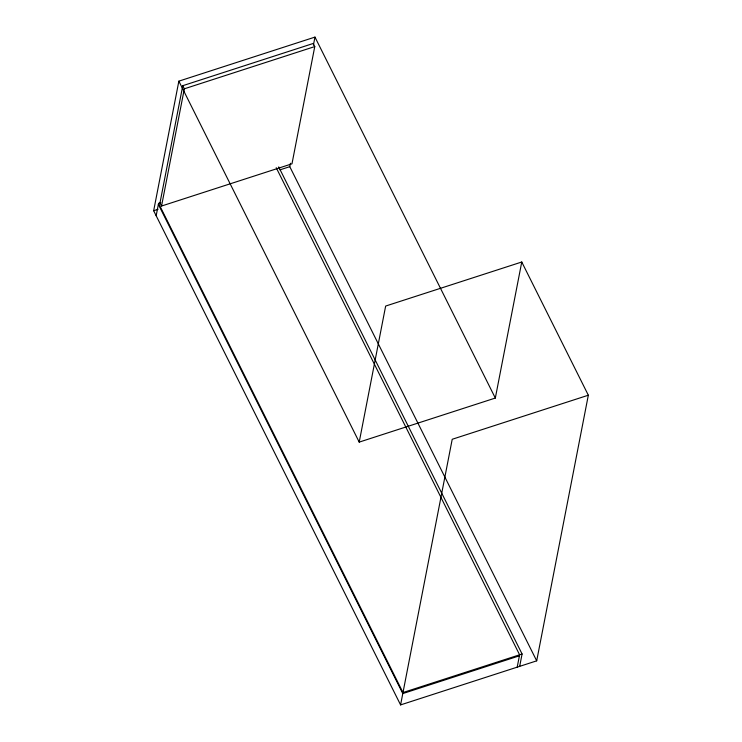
<?xml version="1.0" encoding="UTF-8"?>
<svg xmlns="http://www.w3.org/2000/svg" width="742" height="742" viewBox="0 0 742 742"><rect width="100%" height="100%" fill="white"/><g stroke="black" fill="none" stroke-linecap="round" stroke-linejoin="round"><path stroke-width="1.11" d="M359.211 442.111L385.654 306.056L521.765 262.009L588.332 395.217L536.698 660.844L400.587 704.9L153.668 210.728L178.859 81.156L314.97 37.1L495.322 398.055L359.211 442.111L178.859 81.156M156.163 215.718L158.565 203.373L160.764 202.659M182.773 85.692L159.984 202.909L161.543 206.035L291.977 163.815L314.766 46.588L313.207 43.472L182.773 85.692L184.331 88.808L161.543 206.035M536.698 660.844L289.779 166.672L290.447 163.268M313.421 45.058L314.97 37.1M400.587 704.9L452.221 439.273L588.332 395.217M495.322 398.055L521.765 262.009M517.202 667.16L519.604 654.806L276.219 167.701M519.678 666.353L522.08 653.999L278.695 166.894M184.331 88.808L314.766 46.588M153.668 210.728L158.065 209.309M279.901 169.872L289.779 166.672M522.08 653.999L402.989 692.546L158.565 203.373M519.409 655.817L402.795 693.566L158.371 204.384"/></g></svg>
